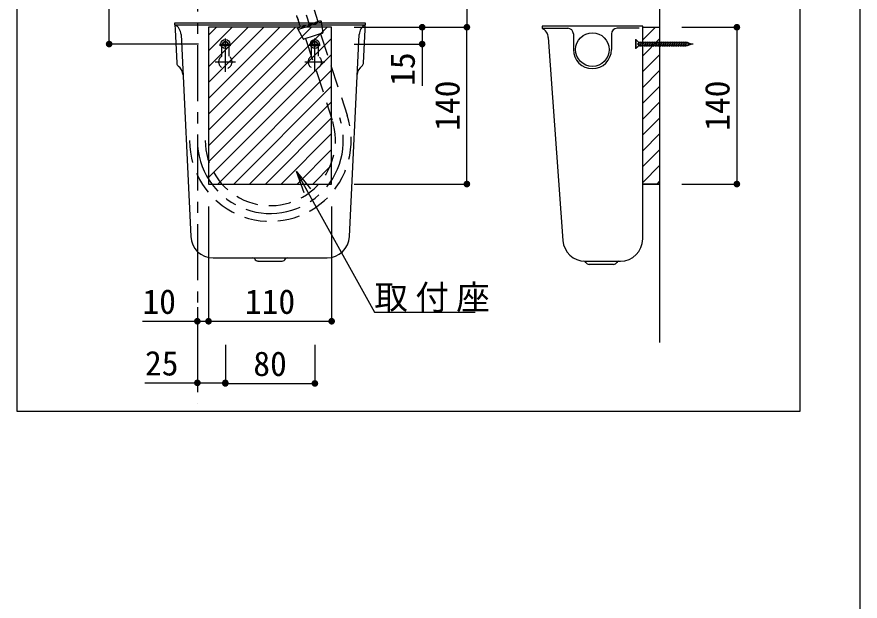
# Model space of a CAD drawing. Units: millimetres on the paper, scale 1:20, with parts at other scales. Extents: x -205 to 195, y -144 to 136.
# Drawn here: x 119.7 to 195, y -41.7 to 10.5 of the extents above; entities that cross this region are included whole.
import ezdxf
from ezdxf.enums import TextEntityAlignment as Align

# ---------------------------------------------------------------- set-up
doc = ezdxf.new("R2010")
doc.units = ezdxf.units.MM
for name, pattern in [('CHAIN1', [8, 5, -1, 1, -1]), ('DASHED1', [1.8, 1.2, -0.6]), ('DASHED2', [3, 2, -1])]:
    doc.linetypes.add(name, pattern=pattern)
for name, color, linetype in [('0-2_2', 7, 'Continuous'), ('0-3_3', 4, 'Continuous'), ('0-B_11', 6, 'Continuous')]:
    doc.layers.add(name, color=color, linetype=linetype)
doc.styles.add('ＭＳ ゴシック', font='')
doc.styles.get('ＭＳ ゴシック').set_extended_font_data('MS Gothic')

msp = doc.modelspace()

# ---------------------------------------------------------------- hatches: boundary and pattern name
at = {"layer": '0-3_3'}
for points in [[(156.166, 9.549, 1), (155.566, 9.549, 1)], [(160.163, 9.549, 1), (159.563, 9.549, 1)], [(160.163, 9.549, 1), (159.563, 9.549, 1)], [(184.287, 9.549, 1), (183.687, 9.549, 1)], [(128.195, 8.049, 1), (127.595, 8.049, 1)], [(156.166, 8.049, 1), (155.566, 8.049, 1)], [(160.163, -4.451, 1), (159.563, -4.451, 1)], [(184.287, -4.451, 1), (183.687, -4.451, 1)], [(136.078, -16.706, 1), (135.478, -16.706, 1)], [(137.078, -16.706, 1), (136.478, -16.706, 1)], [(137.078, -16.706, 1), (136.478, -16.706, 1)], [(148.078, -16.706, 1), (147.478, -16.706, 1)], [(136.078, -22.207, 1), (135.478, -22.207, 1)], [(138.578, -22.207, 1), (137.978, -22.207, 1)], [(138.578, -22.255, 1), (137.978, -22.255, 1)], [(146.578, -22.255, 1), (145.978, -22.255, 1)]]:
    msp.add_hatch(color=132, dxfattribs=at).paths.add_polyline_path(points)

# ---------------------------------------------------------------- linework, layer by layer
at = {"layer": '0-2_2'}
for p, q in [((147.778, -4.451), (147.778, 9.549)), ((175.576, -4.451), (177.076, -4.451))]:
    msp.add_line(p, q, dxfattribs=at)
for points in [[(189.65, -24.721), (189.65, 65.279), (119.65, 65.279), (119.65, -24.721)], [(177.076, 9.549), (177.076, -4.451), (175.576, -4.451), (175.576, 9.549)]]:
    msp.add_lwpolyline(points, close=True, dxfattribs=at)
msp.add_lwpolyline([(147.778, 9.549), (136.778, 9.549), (136.778, -4.451)], dxfattribs=at)
at = {"layer": '0-3_3'}
for p, q in [((177.076, 48.335), (177.076, -18.609)), ((127.895, 8.049), (127.895, 43.099)), ((159.863, 43.099), (159.863, 9.549)), ((146.209, 11.097), (146.551, 10.052)), ((144.707, 10.448), (144.784, 10.21)), ((145.776, 9.799), (144.731, 9.457)), ((145.002, 9.546), (144.815, 10.115)), ((146.815, 10.001), (145.817, 9.675)), ((146.849, 10.056), (146.982, 9.079)), ((150.778, 9.956), (150.778, 9.756)), ((133.778, 9.756), (135.778, 9.756)), ((135.778, 9.756), (150.778, 9.756)), ((136.778, -1.051), (147.377, 9.549)), ((136.778, 0.363), (145.963, 9.549)), ((136.778, 1.778), (144.549, 9.549)), ((136.778, 3.192), (143.134, 9.549)), ((136.778, 4.606), (141.72, 9.549)), ((136.778, 6.02), (140.306, 9.549)), ((136.778, 7.434), (138.892, 9.549)), ((136.778, 8.849), (137.478, 9.549)), ((144.756, 9.381), (144.731, 9.457)), ((144.759, 9.372), (145.228, 8.505)), ((145.817, 9.675), (144.819, 9.349)), ((149.778, 9.549), (155.866, 9.549)), ((149.778, 9.549), (159.863, 9.549)), ((150.216, 9.549), (159.863, 9.549)), ((150.614, 6.356), (150.758, 9.356)), ((150.758, 9.356), (150.778, 9.756)), ((155.866, 9.549), (155.866, 4.313)), ((159.863, -4.451), (159.863, 9.549)), ((175.248, 9.456), (173.276, 9.456)), ((175.576, 8.417), (176.707, 9.549)), ((179.076, 9.549), (183.987, 9.549)), ((183.987, 9.549), (183.987, -4.451)), ((134.318, 8.916), (135.186, -9.14)), ((136.778, -2.465), (147.778, 8.535)), ((145.391, 8.516), (145.288, 8.482)), ((146.118, 8.753), (145.391, 8.516)), ((146.845, 8.991), (146.118, 8.753)), ((146.845, 8.991), (146.948, 9.025)), ((149.369, -9.14), (150.237, 8.916)), ((167.136, 8.629), (168.442, -9.488)), ((169.376, 8.956), (169.376, 7.556)), ((172.776, 8.956), (172.776, 7.556)), ((174.934, 8.449), (174.934, 7.649)), ((174.964, 8.449), (175.157, 8.256)), ((175.576, 7.003), (177.076, 8.503)), ((135.878, 8.049), (127.895, 8.049)), ((149.778, 8.049), (155.866, 8.049)), ((174.964, 7.649), (174.934, 7.649)), ((175.157, 7.841), (174.964, 7.649)), ((175.157, 8.256), (175.198, 8.214)), ((175.198, 7.884), (175.157, 7.841)), ((175.198, 8.214), (175.198, 7.884)), ((175.198, 8.214), (179.536, 8.214)), ((179.536, 7.884), (175.198, 7.884)), ((175.338, 7.824), (175.459, 8.274)), ((175.538, 7.824), (175.659, 8.274)), ((175.747, 7.824), (175.868, 8.274)), ((175.947, 7.824), (176.068, 8.274)), ((176.147, 7.824), (176.268, 8.274)), ((176.347, 7.824), (176.468, 8.274)), ((176.547, 7.824), (176.668, 8.274)), ((176.756, 7.824), (176.876, 8.274)), ((176.956, 7.824), (177.076, 8.274)), ((177.156, 7.824), (177.276, 8.274)), ((177.356, 7.824), (177.476, 8.274)), ((177.556, 7.824), (177.676, 8.274)), ((177.765, 7.824), (177.885, 8.274)), ((177.965, 7.824), (178.085, 8.274)), ((178.165, 7.824), (178.285, 8.274)), ((178.365, 7.824), (178.485, 8.274)), ((178.565, 7.824), (178.685, 8.274)), ((178.774, 7.824), (178.894, 8.274)), ((178.974, 7.824), (179.094, 8.274)), ((179.174, 7.824), (179.294, 8.274)), ((179.374, 7.824), (179.494, 8.274)), ((179.536, 8.214), (179.934, 8.049)), ((179.934, 8.049), (179.536, 7.884)), ((136.778, -3.879), (147.778, 7.121)), ((175.576, 5.589), (177.076, 7.089)), ((150.612, 6.315), (150.614, 6.356)), ((137.62, -4.451), (147.778, 5.707)), ((175.576, 4.175), (177.076, 5.675)), ((139.034, -4.451), (147.778, 4.292)), ((175.576, 2.761), (177.076, 4.261)), ((140.448, -4.451), (147.778, 2.878)), ((175.576, 1.346), (177.076, 2.846)), ((141.862, -4.451), (147.778, 1.464)), ((175.576, -0.068), (177.076, 1.432)), ((143.277, -4.451), (147.778, 0.05)), ((175.576, -1.482), (177.076, 0.018)), ((144.691, -4.451), (147.778, -1.365)), ((175.576, -2.896), (177.076, -1.396)), ((146.105, -4.451), (147.778, -2.779)), ((175.576, -4.311), (177.076, -2.811)), ((144.619, -3.301), (145.295, -5.212)), ((144.619, -3.301), (145.879, -4.889)), ((144.619, -3.301), (145.587, -5.051)), ((136.778, -4.451), (147.778, -4.451)), ((147.519, -4.451), (147.778, -4.193)), ((149.778, -4.451), (159.863, -4.451)), ((176.849, -4.451), (177.076, -4.225)), ((179.076, -4.451), (183.987, -4.451)), ((136.778, -6.451), (136.778, -16.706)), ((136.778, -6.451), (136.778, -16.706)), ((147.778, -6.451), (147.778, -16.706)), ((137.184, -11.044), (143.828, -11.044)), ((143.828, -11.044), (147.371, -11.044)), ((141.208, -11.344), (143.347, -11.344)), ((170.437, -11.344), (173.576, -11.344)), ((172.945, -11.644), (170.807, -11.644)), ((135.778, -15.458), (135.778, -16.706)), ((130.873, -16.706), (137.978, -16.706)), ((136.778, -16.706), (147.778, -16.706)), ((135.778, -17.458), (135.778, -22.207)), ((138.278, -18.802), (138.278, -22.255)), ((138.278, -18.802), (138.278, -22.207)), ((146.278, -18.802), (146.278, -22.255)), ((131.099, -22.207), (138.278, -22.207)), ((138.278, -22.255), (146.278, -22.255))]:
    msp.add_line(p, q, dxfattribs=at)
at = {"layer": '0-3_3', "linetype": 'CHAIN1'}
for p, q in [((135.778, 47.963), (135.778, -24.051)), ((136.17, 39.187), (146.118, 8.753)), ((138.278, 5.556), (138.278, 8.556)), ((146.278, 5.556), (146.278, 8.556)), ((137.754, 8.049), (138.76, 8.049)), ((137.765, 7.956), (138.76, 7.956)), ((145.754, 8.049), (146.76, 8.049)), ((145.765, 7.956), (146.76, 7.956)), ((180.075, 8.049), (174.772, 8.049)), ((137.378, 6.456), (139.178, 6.456)), ((145.378, 6.456), (147.178, 6.456))]:
    msp.add_line(p, q, dxfattribs=at)
at = {"layer": '0-3_3', "linetype": 'DASHED2'}
for p, q in [((145.453, 8.536), (147.834, 1.25)), ((146.783, 8.971), (149.165, 1.685))]:
    msp.add_line(p, q, dxfattribs=at)
at = {"layer": '0-3_3', "linetype": 'DASHED1'}
for p, q in [((137.978, 6.976), (137.978, 7.956)), ((138.578, 7.956), (138.578, 6.976)), ((145.978, 6.976), (145.978, 7.956)), ((146.578, 7.956), (146.578, 6.976))]:
    msp.add_line(p, q, dxfattribs=at)
at = {"layer": '0-3_3'}
for points in [[(144.815, 10.115), (144.676, 10.543), (144.66, 10.59)], [(133.778, 9.756), (133.778, 9.956), (150.778, 9.956)], [(145.776, 9.799), (146.822, 10.141), (146.847, 10.065)], [(133.778, 9.756), (133.797, 9.356), (133.941, 6.356), (133.943, 6.315)], [(175.576, -9.344), (175.576, 9.656), (166.576, 9.656), (166.576, 9.456), (168.876, 9.456)], [(174.934, 8.449), (174.964, 8.449), (174.964, 7.649)], [(144.619, -3.301), (151.594, -15.905), (160.594, -15.905)]]:
    msp.add_lwpolyline(points, dxfattribs=at)
for centre, radius in [((171.076, 7.556), 1.5), ((138.278, 8.049), 0.4), ((146.278, 8.049), 0.4), ((138.278, 8.049), 0.207), ((146.278, 8.049), 0.207)]:
    msp.add_circle(centre, radius, dxfattribs=at)
for centre, radius, start, end in [((146.799, 10.049), 0.05, 288.10202, 7.77713), ((146.799, 10.049), 0.05, 7.77713, 18.10202), ((133.319, 8.868), 1, 2.75249, 62.71431), ((144.803, 9.396), 0.05, 198.10202, 208.95175), ((144.803, 9.396), 0.05, 208.95175, 288.10202), ((146.933, 9.072), 0.05, 288.10202, 7.77713), ((151.236, 8.868), 1, 117.28569, 177.24751), ((166.138, 8.557), 1, 4.12477, 64.03905), ((168.876, 8.956), 0.5, 0, 90), ((173.276, 8.956), 0.5, 90, 180), ((145.272, 8.529), 0.05, 208.95175, 288.10202), ((171.076, 7.556), 1.7, 180, 360), ((134.243, 6.329), 0.3, 182.75249, 234.74035), ((133.492, 5.268), 1, 2.75249, 54.74035), ((151.063, 5.268), 1, 125.25965, 177.24751), ((150.312, 6.329), 0.3, 305.25965, 357.24751), ((137.184, -9.044), 2, 182.75249, 270), ((147.371, -9.044), 2, 270, 357.24751), ((170.437, -9.344), 2, 184.12477, 270), ((173.576, -9.344), 2, 270, 360), ((140.728, -11.244), 0.2, 30, 90), ((140.728, -11.244), 0.2, 30, 90), ((141.247, -10.944), 0.4, 210, 261.99668), ((143.308, -10.944), 0.4, 278.00332, 330), ((143.828, -11.244), 0.2, 90, 150), ((143.828, -11.244), 0.2, 90, 150), ((141.178, -11.439), 0.1, 72.0452, 81.99668), ((141.178, -11.439), 0.1, 72.0452, 81.99668), ((143.378, -11.439), 0.1, 98.00332, 107.9548), ((143.378, -11.439), 0.1, 98.00332, 107.9548), ((170.326, -11.544), 0.2, 30, 90), ((170.846, -11.244), 0.4, 210, 261.99668), ((170.776, -11.739), 0.1, 72.0452, 81.99668), ((172.976, -11.739), 0.1, 98.00332, 107.9548), ((172.906, -11.244), 0.4, 278.00332, 330), ((173.426, -11.544), 0.2, 90, 150)]:
    msp.add_arc(centre, radius, start, end, dxfattribs=at)
at = {"layer": '0-3_3', "linetype": 'DASHED1'}
for centre, radius, start, end in [((138.278, 7.956), 0.3, 0, 180), ((146.278, 7.956), 0.3, 0, 180), ((138.278, 6.456), 0.6, 120, 60), ((146.278, 6.456), 0.6, 120, 60)]:
    msp.add_arc(centre, radius, start, end, dxfattribs=at)
at = {"layer": '0-3_3', "linetype": 'DASHED2'}
for radius in [7.222, 5.822]:
    msp.add_arc((142.3, -0.559), radius, 180, 18.10202, dxfattribs=at)
at = {"layer": '0-3_3', "linetype": 'CHAIN1'}
msp.add_arc((142.3, -0.559), 6.522, 180, 18.10202, dxfattribs=at)
at = {"layer": '0-B_11'}
msp.add_line((195, -143.5), (195, 136.5), dxfattribs=at)

# ---------------------------------------------------------------- texts
at = {"layer": '0-3_3', "style": 'ＭＳ ゴシック'}
for s, p in [('15', (155.866, 4.313)), ('140', (159.863, 0.299)), ('140', (183.987, 0.299))]:
    msp.add_text(s, height=2.199, rotation=90, dxfattribs=at).set_placement(p, align=Align.BOTTOM_LEFT)
for s, p in [('10', (130.873, -16.706)), ('110', (140.028, -16.706)), ('25', (131.099, -22.207)), ('80', (140.778, -22.255))]:
    msp.add_text(s, height=2.199, dxfattribs=at).set_placement(p, align=Align.BOTTOM_LEFT)
at = {"layer": '0-3_3', "insert": (151.594, -15.905), "char_height": 2.199, "attachment_point": 7, "style": 'ＭＳ ゴシック'}
msp.add_mtext('\\T1.22;取付座', dxfattribs=at)

doc.saveas('drawing.dxf')
